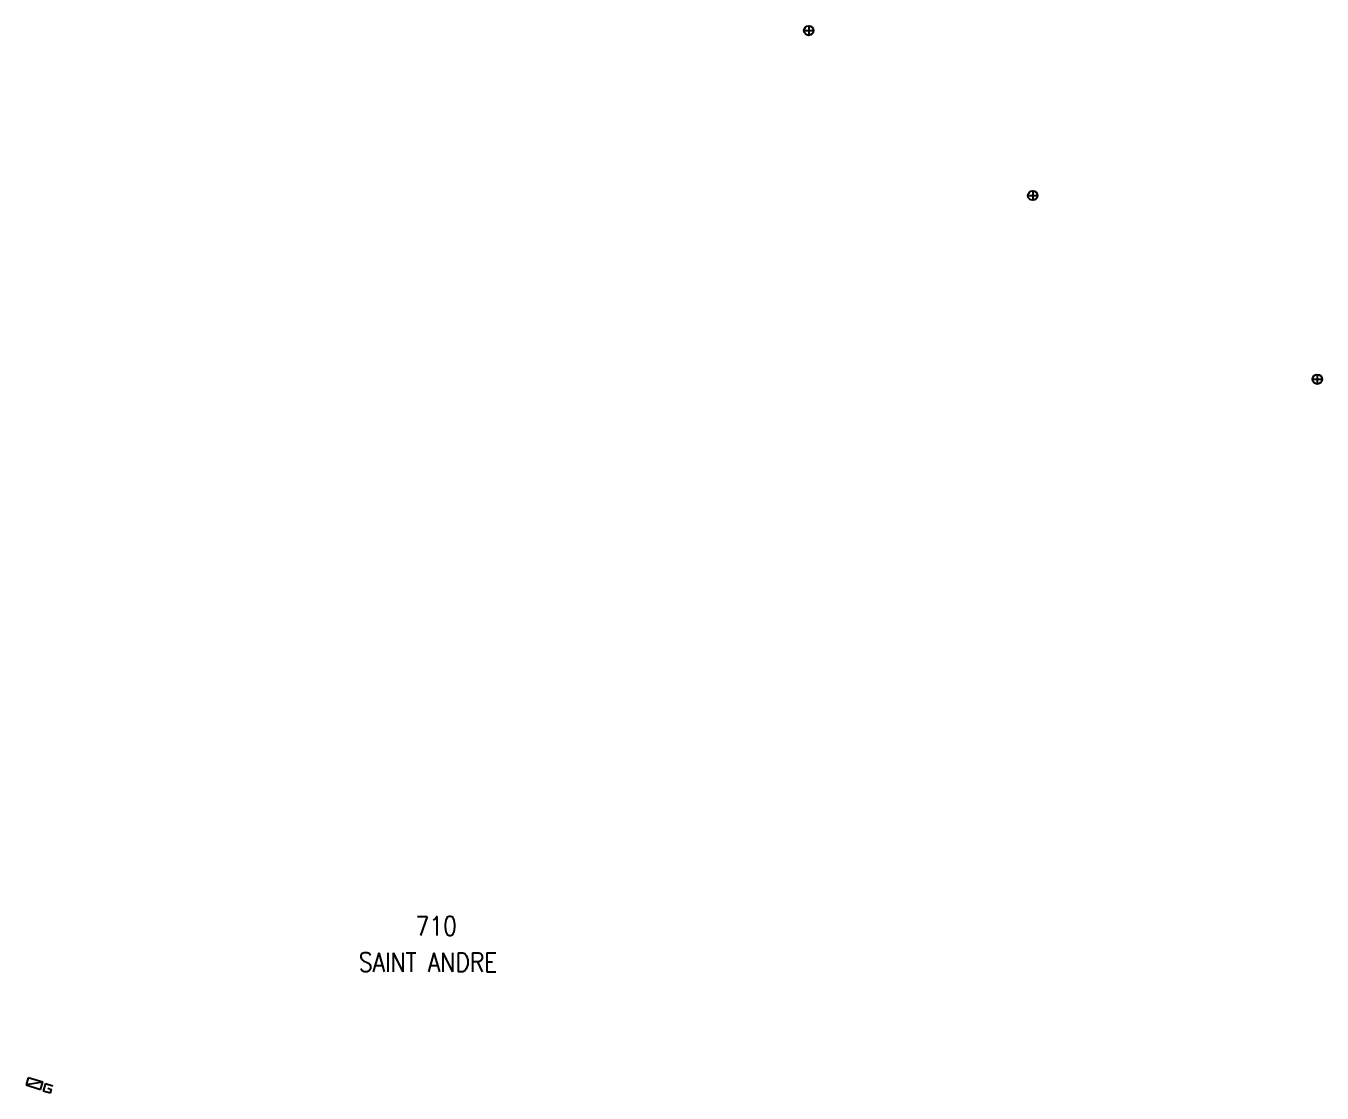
# Model space of a CAD drawing. Header units: millimetres. Extents: x 156980 to 157999, y 121028 to 121966.
# Drawn here: x 157301.7 to 157438.7, y 121266.7 to 121379.5 of the extents above; entities that cross this region are included whole.
import ezdxf
from ezdxf.enums import TextEntityAlignment as Align

# ---------------------------------------------------------------- set-up
doc = ezdxf.new("R2010")
doc.units = ezdxf.units.MM
doc.layers.get('0').update_dxf_attribs({"linetype": 'CONTINUOUS'})
for name, color, linetype in [('BR12', 7, 'CONTINUOUS'), ('M_200', 7, 'CONTINUOUS'), ('W0432', 7, 'CONTINUOUS')]:
    doc.layers.add(name, color=color, linetype=linetype)
doc.styles.add('B_ROMANS', font='ROMANS.shx', dxfattribs={"width": 0.75})
doc.styles.get("Standard").update_dxf_attribs({"font": 'romans.shx', "width": 0.85})

# ---------------------------------------------------------------- blocks, each defined once
blk = doc.blocks.new('BR1209')
at = {"color": 0, "linetype": 'Continuous', "flags": 128}
for points in [[(-0.5, 0), (0.5, 0)], [(0, 0.5), (0, -0.5)]]:
    blk.add_lwpolyline(points, dxfattribs=at)
at = {"color": 0, "linetype": 'Continuous'}
blk.add_circle((0, 0), 0.5, dxfattribs=at)
at = {"color": 0, "linetype": 'Continuous', "style": 'B_ROMANS', "width": 0.75}
blk.add_attdef('NUM', text='', height=1.2, dxfattribs=at).set_placement((0, 2), align=Align.MIDDLE)
at = {"color": 0, "linetype": 'Continuous', "style": 'B_ROMANS', "width": 0.75, "flags": 3}
for tag, p in [('DEF_LEG', (0, -10)), ('DEF_COUP', (0, -12.5)), ('DEF_TYPE', (0, -15))]:
    blk.add_attdef(tag, text='', height=1.2, dxfattribs=at).set_placement(p, align=Align.MIDDLE)
blk = doc.blocks.new('*U20')
at = {"flags": 128}
for points in [[(0.8, 0.8), (-0.8, 0.8)], [(-0.8, 0.8), (-0.8, 0)], [(0.8, 0.8), (-0.8, 0)], [(-0.8, 0), (0.8, 0)], [(0.8, 0), (0.8, 0.8)], [(1.11, 0.77), (1.11, -0.03)], [(1.12, 0.77), (1.92, 0.77)], [(1.51, 0.37), (1.91, 0.37)], [(1.91, -0.03), (1.91, 0.37)], [(1.11, -0.03), (1.91, -0.03)]]:
    blk.add_lwpolyline(points, dxfattribs=at)

msp = doc.modelspace()

# ---------------------------------------------------------------- block references
at = {"layer": 'BR12', "color": 252}
for p in [(157384.42, 121378.96), (157408.09, 121361.53), (157438.17, 121342.12)]:
    msp.add_blockref('BR1209', p, dxfattribs=at)
at = {"layer": 'W0432', "rotation": 342.4833680294282}
msp.add_blockref('*U20', (157302.47, 121267.32), dxfattribs=at)

# ---------------------------------------------------------------- texts
at = {"layer": 'M_200', "color": 252, "width": 0.85}
for s, p in [('710', (157342.87, 121283.37)), ('SAINT ANDRE', (157336.87, 121279.53))]:
    msp.add_text(s, height=2, dxfattribs=at).set_placement(p)

doc.saveas('drawing.dxf')
